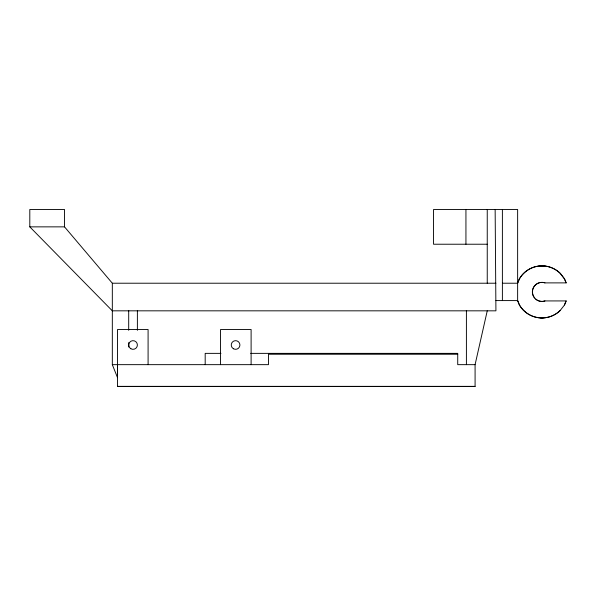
<?xml version="1.0" encoding="UTF-8"?>
<svg xmlns="http://www.w3.org/2000/svg" width="596" height="596" viewBox="0 0 596 596"><rect width="100%" height="100%" fill="white"/><g stroke="black" fill="none" stroke-linecap="round" stroke-linejoin="round"><path stroke-width="0.89" d="M117.531 364.655L117.531 377.663L112.324 364.655L112.324 283.219L64.524 226.86L64.524 209.501L29.8 209.501L29.8 226.86L112.324 310.829L495.924 310.829L495.149 209.501M148.091 364.655L148.091 329.506L117.531 329.506L117.531 386.499L475.087 386.469L475.087 364.655L487.245 310.829M517.842 282.497L519.34 278.883A26.045 26.045 0 0 1 560.315 273.49L564.449 278.883L566.111 282.884M564.449 304.928L566.111 300.928M544.945 300.928L544.364 301.129A9.551 9.551 0 0 1 535.759 299.214M537.652 266.434L541.987 265.861L546.331 266.434M546.234 317.377L541.898 317.951L537.555 317.377M29.8 226.86L64.524 226.86M487.245 244.226L433.538 244.226L433.538 209.501L517.633 209.501L517.633 300.585L519.34 304.928A26.045 26.045 0 0 0 560.315 310.322L564.546 304.928L566.2 300.928L544.856 300.928M544.856 282.884L566.2 282.884L564.546 278.883L560.404 273.49A26.045 26.045 0 0 0 519.436 278.883L517.633 283.219L502.391 283.219M112.324 283.219L495.924 283.219M495.924 300.585L517.633 300.585L519.436 304.928A26.045 26.045 0 0 0 560.404 310.322M220.967 353.368L205.188 353.368L205.188 364.655M250.678 353.368L457.728 353.368L457.728 364.655L475.087 364.655M457.728 354.233L268.468 354.233L268.468 364.655L112.324 364.655M117.531 386.357L475.087 386.357M544.945 282.884L544.364 282.683A9.551 9.551 0 0 0 534.582 298.045M502.391 209.501L502.391 300.585M487.245 209.501L487.245 283.219M466.407 310.419L466.407 364.655M465.938 209.501L465.938 244.226M251.11 364.655L251.11 329.506L220.55 329.506L220.55 364.655M137.385 310.829L137.385 330.318M128.699 310.419L128.699 330.318M128.699 342.596L128.699 347.021M544.461 301.129A9.551 9.551 0 0 1 532.437 291.906A9.551 9.551 0 0 1 544.461 282.683M130.882 348.757A4.343 4.343 0 0 0 137.393 345.002A4.343 4.343 0 0 0 130.882 341.24A4.343 4.343 0 0 0 130.882 348.757M233.416 348.757A4.343 4.343 0 0 0 239.927 345.002A4.343 4.343 0 0 0 233.416 341.24A4.343 4.343 0 0 0 233.416 348.757"/></g></svg>
